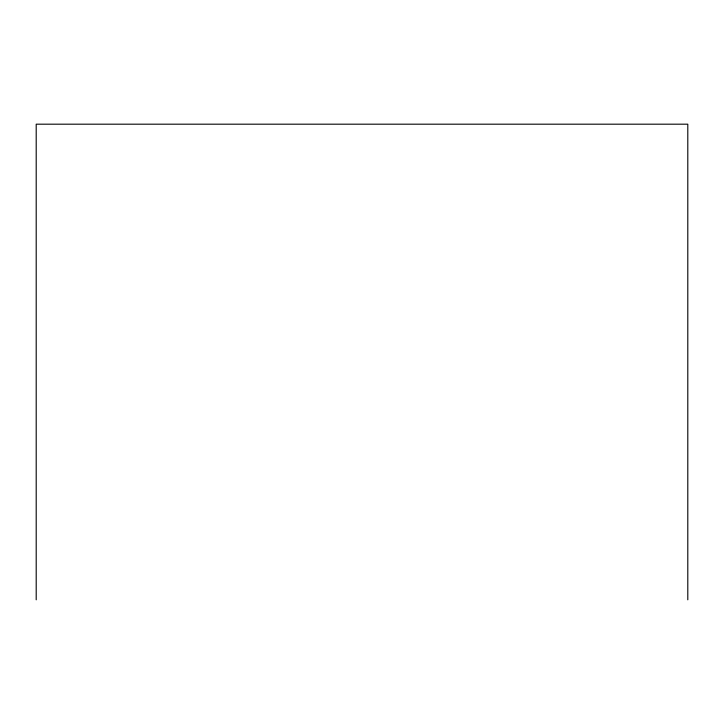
<?xml version="1.0" encoding="UTF-8"?>
<svg xmlns="http://www.w3.org/2000/svg" width="724" height="724" viewBox="0 0 724 724"><rect width="100%" height="100%" fill="white"/><g stroke="black" fill="none" stroke-linecap="round" stroke-linejoin="round"><path stroke-width="1.09" d="M687.8 599.816L687.8 124.184L36.2 124.184L36.2 599.816"/></g></svg>
